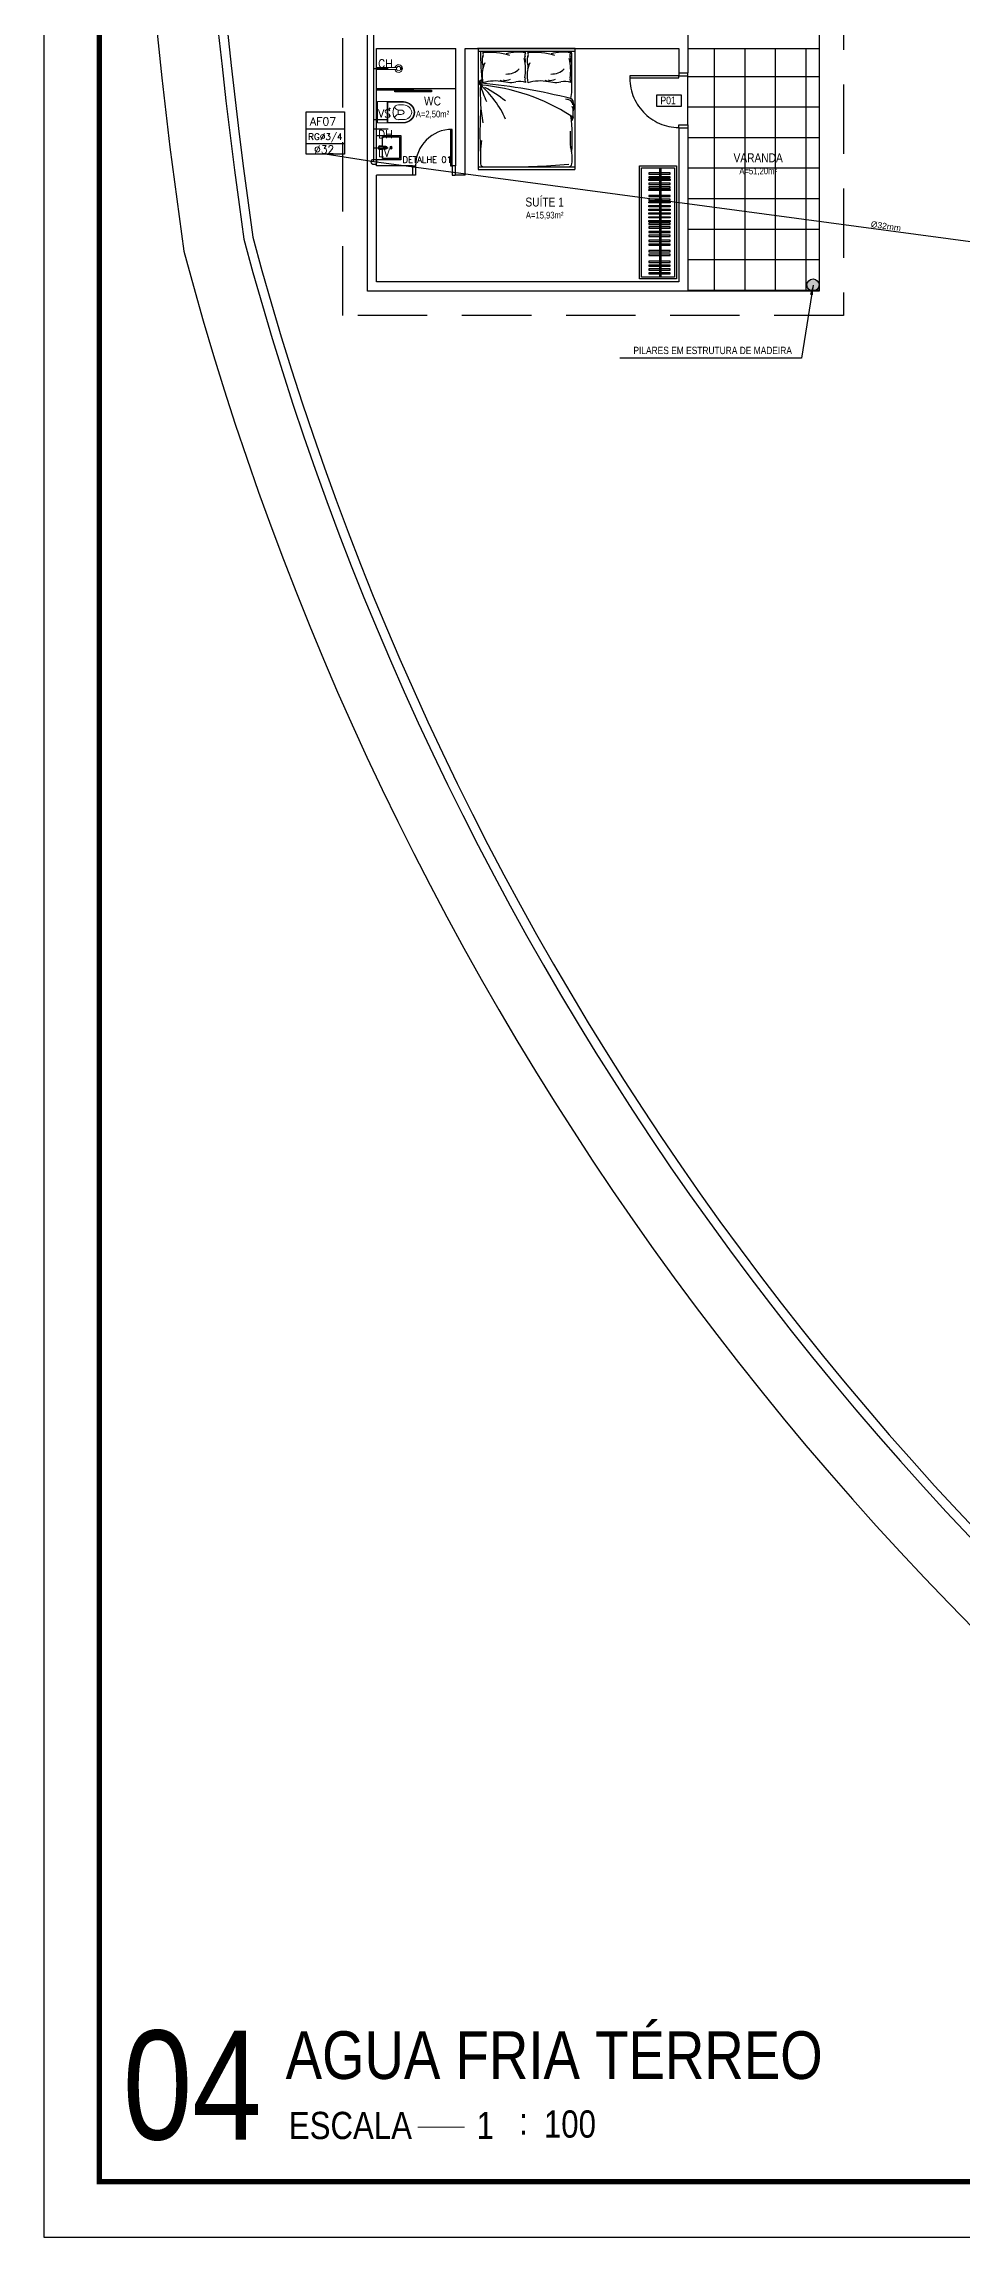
# Model space of a CAD drawing. Header units: millimetres. Extents: x 4156 to 4603, y 996 to 1078.
# Drawn here: x 4374.92 to 4391.45, y 996.22 to 1035.73 of the extents above; entities that cross this region are included whole.
import ezdxf
from ezdxf.enums import TextEntityAlignment as Align

# ---------------------------------------------------------------- set-up
doc = ezdxf.new("R2010")
doc.units = ezdxf.units.MM
doc.header["$LTSCALE"] = 20
doc.linetypes.add('HIDDEN', pattern=[0.375, 0.25, -0.125])
doc.linetypes.add('HIDDEN2', pattern=[0.1875, 0.125, -0.0625])
for name, color, linetype in [('-HIDRO', 8, 'Continuous'), ('AF', 5, 'Continuous'), ('ARREDI_attrezzature', 175, 'Continuous'), ('COTA', 7, 'Continuous'), ('Diametro', 2, 'Continuous'), ('E-txt-g', 3, 'Continuous'), ('E-TXT-Y', 2, 'Continuous'), ('MOB', 251, 'Continuous'), ('P2', 1, 'Continuous'), ('Prumadas_L', 1, 'Continuous'), ('Prumadas_Q', 3, 'Continuous'), ('Prumadas_T', 2, 'Continuous'), ('TEXTO', 3, 'Continuous'), ('Tgdados', 3, 'Continuous')]:
    doc.layers.add(name, color=color, linetype=linetype)
doc.layers.add('E-Lay-9', color=9, linetype='Continuous', lineweight=9)
doc.layers.add('E-Txt-W', color=7, linetype='Continuous', lineweight=20)
doc.styles.add('F2', font='ARIALN.TTF')
doc.styles.add('REG60', font='romans.shx', dxfattribs={"width": 0.8, "height": 0.15})
doc.styles.add('REG80', font='romans.shx', dxfattribs={"width": 0.8, "height": 0.2})
doc.styles.add('ROMANS', font='romans__.ttf', dxfattribs={"height": 0.1})
doc.styles.get("Standard").update_dxf_attribs({"font": 'arial.ttf'})
doc.dimstyles.get("Standard").update_dxf_attribs({"dimtxt": 0.18, "dimasz": 0.18, "dimexe": 0.18, "dimexo": 0.0625, "dimgap": 0.09, "dimtad": 0, "dimtih": 1, "dimtoh": 1, "dimdec": 4, "dimzin": 0, "dimdsep": 46, "dimtxsty": 'Standard', "dimcen": 0.09, "dimadec": 0, "dimazin": 0, "dimtfac": 1, "dimtdec": 4, "dimtofl": 0, "dimtmove": 0, "dimatfit": 3, "dimfxl": 1, "dimtolj": 1, "dimtzin": 0, "dimarcsym": 0})

# ---------------------------------------------------------------- blocks, each defined once
blk = doc.blocks.new('vaso-s')
at = {"layer": 'E-Lay-9', "color": 8}
for p, q in [((0, 0.17), (0, 0)), ((0.426, 0.175), (0.005, 0.175)), ((0.16, 0.17), (0.16, 0.17)), ((0.16, 0.17), (0.16, 0)), ((0.426, 0.165), (0.165, 0.165)), ((0.17, 0), (0.17, 0.16)), ((0.213, 0.06), (0.189, 0.06)), ((0.201, 0.048), (0.201, 0.072)), ((0.341, 0.035), (0.341, 0)), ((0.391, 0.035), (0.341, 0.035)), ((0.431, 0.12), (0.346, 0.12)), ((0, -0.17), (0, 0)), ((0.426, -0.175), (0.005, -0.175)), ((0.16, -0.17), (0.16, 0)), ((0.16, -0.17), (0.16, -0.17)), ((0.426, -0.165), (0.165, -0.165)), ((0.17, 0), (0.17, -0.16)), ((0.213, -0.06), (0.189, -0.06)), ((0.201, -0.048), (0.201, -0.072)), ((0.341, -0.035), (0.341, 0)), ((0.391, -0.035), (0.341, -0.035)), ((0.431, -0.12), (0.346, -0.12))]:
    blk.add_line(p, q, dxfattribs=at)
for centre in [(0.201, 0.06), (0.201, -0.06)]:
    blk.add_circle(centre, 0.005, dxfattribs=at)
for centre, radius, start, end in [((0.005, 0.17), 0.005, 90, 180), ((0.155, 0.17), 0.005, 0, 90), ((0.165, 0.17), 0.00495, 180, 270), ((0.165, 0.16), 0.00495, 0, 90), ((0.518, -0.015), 0.262, 163.0355, 176.7233), ((0.346, 0.038), 0.0825, 90, 163.0355), ((0.375, 0.136), 0.107, 206.9395, 250.9647), ((0.391, -0.015), 0.05, 17.4576, 90), ((0.426, -0.015), 0.19, 4.5281, 90), ((0.426, -0.015), 0.18, 4.7802, 90), ((0.431, -0.015), 0.135, 6.3794, 90), ((0.005, -0.17), 0.005, 180, 270), ((0.155, -0.17), 0.005, 270, 0), ((0.165, -0.17), 0.00495, 90, 180), ((0.165, -0.16), 0.00495, 270, 0), ((0.518, 0.015), 0.262, 183.2767, 196.9645), ((0.346, -0.038), 0.0825, 196.9645, 270), ((0.375, -0.136), 0.107, 109.0353, 153.0605), ((0.391, 0.015), 0.05, 270, 342.5424), ((0.426, 0.015), 0.19, 270, 355.4719), ((0.426, 0.015), 0.18, 270, 355.2198), ((0.431, 0.015), 0.135, 270, 353.6206)]:
    blk.add_arc(centre, radius, start, end, dxfattribs=at)
blk = doc.blocks.new('Chuveiro')
at = {"layer": 'E-Lay-9', "color": 8}
for p, q in [((-0.031, 0.016), (-0.36, 0.016)), ((0.051, 0.016), (0.031, 0.016)), ((0.051, 0.016), (0.051, -0.016)), ((-0.031, -0.016), (-0.36, -0.016)), ((0.051, -0.016), (0.031, -0.016))]:
    blk.add_line(p, q, dxfattribs=at)
blk.add_circle((0, 0), 0.0348, dxfattribs=at)
for centre, radius, start, end in [((0, 0), 0.0624, 194.4775, 165.5225), ((0.009, 0), 0.0444, 339.4266, 20.5734)]:
    blk.add_arc(centre, radius, start, end, dxfattribs=at)
blk = doc.blocks.new('CUBA QUADRADA-flat-4-flat-1')
at = {"layer": 'MOB'}
blk.add_lwpolyline([(0, -0.2), (0.4, -0.2), (0.4, 0.2), (0, 0.2)], close=True, dxfattribs=at)
for points in [[(0.155, -0.02), (0.055, -0.03, -1), (0.055, 0.03), (0.155, 0.02, -1)], [(0.155, -0.01), (0.055, -0.02, -1), (0.055, 0.02), (0.155, 0.01, -1)]]:
    blk.add_lwpolyline(points, format="xyb", close=True, dxfattribs=at)
blk.add_lwpolyline([(0.1, -0.025), (0.1, -0.175), (0.375, -0.175), (0.375, 0.175), (0.1, 0.175), (0.1, 0.025)], dxfattribs=at)
for radius in [0.02, 0.0125]:
    blk.add_circle((0.238, 0), radius, dxfattribs=at)
blk = doc.blocks.new('cama')
at = {"layer": 'ARREDI_attrezzature', "color": 8}
for p, q in [((0.866, 1.046), (-0.717, 1.046)), ((-0.717, 1.046), (-0.717, -0.936)), ((-0.717, 1.003), (0.866, 1.003)), ((0.816, 0.355), (0.816, 0.964)), ((0.866, 1.046), (0.866, -0.936)), ((0.841, -0.062), (0.841, 0.035)), ((0.838, -0.079), (0.816, -0.138)), ((-0.717, -0.893), (0.866, -0.893)), ((-0.717, -0.936), (0.866, -0.936))]:
    blk.add_line(p, q, dxfattribs=at)
for centre, radius, start, end in [((2.638, 0.909), 3.316, 178.3703, 187.5322), ((-0.15, 0.598), 0.504, 155.118, 192.9862), ((-0.487, 0.846), 0.167, 155.7877, 202.8808), ((-0.719, 0.748), 0.0848, 339.0161, 22.8808), ((-0.714, 0.948), 0.0814, 335.7877, 21.7124), ((-0.533, -0.18), 1.162, 73.2017, 95.199), ((-0.053, 0.101), 0.883, 82.5099, 103.5732), ((-0.698, 0.692), 0.758, 350.3711, 14.26), ((0.126, 0.931), 0.0789, 144.3788, 195.1988), ((-0.161, 0.853), 0.218, 347.312, 15.1988), ((0.25, 0.846), 0.167, 155.7877, 202.8808), ((0.587, 0.598), 0.504, 155.118, 192.9862), ((0.018, 0.748), 0.0848, 339.0161, 22.8808), ((0.023, 0.948), 0.0814, 335.7877, 21.7124), ((0.204, -0.18), 1.162, 73.2017, 95.199), ((0.684, 0.101), 0.883, 82.5099, 103.5732), ((0.04, 0.692), 0.758, 350.3711, 14.26), ((0.864, 0.931), 0.0789, 144.3788, 195.1988), ((0.577, 0.853), 0.218, 347.312, 15.1988), ((0.767, 0.964), 0.0494, 360, 53.1301), ((-0.662, 0.484), 0.0409, 81.6091, 243.9382), ((-0.65, 0.494), 0.0409, 202.6052, 274.4989), ((2.279, 0.318), 2.962, 177.4941, 189.5094), ((-1.784, -0.799), 1.665, 24.3833, 48.4532), ((-0.948, -2.764), 3.222, 57.0954, 85.2363), ((0.652, 0.784), 1.374, 194.1894, 206.3096), ((-0.659, 0.496), 0.0206, 81.2915, 258.1256), ((-1.523, -8.875), 9.391, 75.6716, 84.7419), ((-0.438, -0.252), 0.765, 79.7638, 105.4497), ((-1.581, -1.432), 2.082, 51.0376, 62.0856), ((-0.185, 0.936), 0.446, 246.6878, 281.1217), ((-0.264, 0.69), 0.167, 254.1407, 297.6985), ((-0.251, 0.918), 0.291, 267.8295, 315.0098), ((-0.042, 0.158), 0.345, 72.3598, 99.3926), ((0.175, 0.544), 0.127, 170.3711, 206.9649), ((0.299, -0.252), 0.765, 79.7638, 105.4497), ((0.553, 0.936), 0.446, 246.6878, 281.1217), ((0.473, 0.69), 0.167, 254.1407, 297.6985), ((0.486, 0.918), 0.291, 267.8295, 315.0098), ((0.695, 0.158), 0.345, 72.3598, 99.3926), ((0.913, 0.544), 0.127, 170.3711, 206.9649), ((5.77, -0.354), 6.458, 176.0268, 182.9761), ((0.701, -0.017), 0.232, 65.0339, 86.464), ((0.774, 0.16), 0.0692, 12.8827, 78.3869), ((0.735, 0.116), 0.1, 4.6849, 50.5984), ((0.189, 0.364), 0.628, 347.089, 359.2313), ((0.735, 0.028), 0.107, 356.6017, 37.7302), ((0.499, 0.097), 0.351, 346.9286, 12.8827), ((2.656, -0.41), 1.869, 176.8413, 184.7569), ((-2.114, -0.42), 2.938, 355.67, 7.068), ((0.777, -0.101), 0.0494, 339.7541, 59.4872), ((0.792, -0.062), 0.0494, 339.7541, 360), ((0.792, -0.062), 0.0494, 339.7541, 360), ((1.493, -0.726), 2.174, 172.9481, 183.1174), ((0.205, -0.754), 0.618, 351.6155, 17.787), ((-0.628, -0.844), 0.0494, 180, 270), ((-0.225, 10.54), 11.434, 269.1087, 274.9762), ((0.767, -0.844), 0.0494, 270, 360)]:
    blk.add_arc(centre, radius, start, end, dxfattribs=at)
at = {"layer": 'COTA', "color": 8, "linetype": 'Continuous'}
blk.add_line((0.874, 1.046), (-0.726, 1.046), dxfattribs=at)
blk = doc.blocks.new('TXT-AMB75')
at = {"layer": 'E-txt-g', "style": 'REG80', "width": 0.8, "flags": 8}
blk.add_attdef('TXT', text='', height=0.2, dxfattribs=at).set_placement((0.005, 0.296), align=Align.CENTER)
at = {"layer": 'E-Txt-W', "style": 'REG60', "width": 0.8, "flags": 8}
blk.add_attdef('TXT', text='', height=0.15, dxfattribs=at).set_placement((0.005, 0.027), align=Align.CENTER)
blk = doc.blocks.new('IND_DES')
at = {"layer": 'E-Txt-W', "color": 7}
blk.add_line((0.0269, -0.2428), (0.1984, -0.2428), dxfattribs=at)
at = {"layer": 'E-txt-g', "color": 7, "style": 'F2'}
for s, p in [('ESCALA', (-0.4463, -0.2864)), ('1', (0.2426, -0.2864)), (':', (0.3988, -0.2706))]:
    blk.add_text(s, height=0.1, dxfattribs=at).set_placement(p)
blk.add_attdef('ESCALA', (0.4897, -0.2812), '', height=0.1, dxfattribs=at)
at = {"layer": 'E-Txt-W', "color": 6, "style": 'F2'}
blk.add_attdef('00', text='', height=0.4, dxfattribs=at).set_placement((-0.7083, -0.2881), align=Align.CENTER)
at = {"layer": 'E-TXT-Y', "color": 7, "style": 'F2'}
for tag, p in [('PROJETO', (-0.4563, 0.1829)), ('DESENHO', (-0.4582, -0.0658))]:
    blk.add_attdef(tag, p, '', height=0.175, dxfattribs=at)

msp = doc.modelspace()

# ---------------------------------------------------------------- hatches: boundary and pattern name
at = {"layer": '-HIDRO'}
h = msp.add_hatch(color=256, dxfattribs=at)
edge = h.paths.add_edge_path()
edge.add_arc((4388.782, 1040.078), 0.11, 0, 360)
edge = h.paths.add_edge_path()
edge.add_arc((4388.782, 1031.388), 0.11, 0, 360)
h = msp.add_hatch(dxfattribs=at)
h.set_pattern_fill('ANSI37,_O', color=256, scale=4.4, angle=45)
h.set_pattern_definition([(90, (2047.3071, 653.99654), (-0.55, 3e-16), []), (180, (2047.3071, 653.99654), (-3e-16, -0.55), [])])
h.paths.add_polyline_path([(4386.527, 1035.651), (4386.527, 1035.211), (4386.527, 1035.156), (4386.527, 1034.276), (4386.527, 1034.221), (4386.527, 1031.278), (4388.892, 1031.278), (4388.892, 1035.651)])
h.paths.add_polyline_path([(4387.31, 1033.56), (4388.279, 1033.56), (4388.279, 1033.8), (4387.31, 1033.8)], flags=24)
h.paths.add_polyline_path([(4387.419, 1033.324), (4388.17, 1033.324), (4388.17, 1033.541), (4387.419, 1033.541)], flags=24)

# ---------------------------------------------------------------- linework, layer by layer
for p, q in [((4380.752, 1031.278), (4380.752, 1040.188)), ((4388.892, 1040.188), (4388.892, 1031.278)), ((4386.527, 1036.311), (4386.527, 1035.211)), ((4380.917, 1033.533), (4380.917, 1035.651)), ((4380.917, 1035.651), (4382.347, 1035.651)), ((4382.347, 1033.533), (4382.347, 1035.651)), ((4382.512, 1033.368), (4382.512, 1035.651)), ((4382.512, 1035.651), (4386.362, 1035.651)), ((4386.362, 1035.651), (4386.362, 1035.211)), ((4386.362, 1035.211), (4386.527, 1035.211)), ((4386.362, 1034.221), (4386.362, 1031.443)), ((4386.362, 1034.221), (4386.527, 1034.221)), ((4386.527, 1034.221), (4386.527, 1031.278)), ((4381.566, 1033.533), (4380.917, 1033.533)), ((4381.566, 1033.368), (4380.917, 1033.368)), ((4380.917, 1031.443), (4380.917, 1033.368)), ((4381.566, 1033.533), (4381.566, 1033.368)), ((4382.347, 1033.533), (4382.336, 1033.533)), ((4382.336, 1033.533), (4382.336, 1033.368)), ((4382.512, 1033.368), (4382.336, 1033.368)), ((4386.362, 1031.443), (4380.917, 1031.443)), ((4386.527, 1031.278), (4380.752, 1031.278)), ((4388.892, 1031.278), (4386.527, 1031.278))]:
    msp.add_line(p, q, dxfattribs=at)
at = {"layer": '-HIDRO', "linetype": 'Continuous'}
for p, q in [((4386.527, 1035.651), (4388.892, 1035.651)), ((4386.527, 1034.276), (4386.527, 1035.156)), ((4380.917, 1034.932), (4382.347, 1034.932))]:
    msp.add_line(p, q, dxfattribs=at)
at = {"layer": '-HIDRO', "ltscale": 0.5}
for p, q in [((4386.022, 1031.531), (4386.022, 1033.501)), ((4386.049, 1031.531), (4386.049, 1033.501))]:
    msp.add_line(p, q, dxfattribs=at)
at = {"layer": '-HIDRO'}
msp.add_lwpolyline([(4379.696, 1071.919, 0.099318), (4377.446, 1031.996, 0.188246), (4401.232, 999.488)], format="xyb", dxfattribs=at)
at = {"layer": '-HIDRO', "linetype": 'Continuous'}
for points in [[(4380.832, 1071.919, 0.099873), (4378.526, 1032.216, 0.183533), (4401.047, 1000.919)], [(4380.958, 1071.754, 0.099477), (4378.688, 1032.249, 0.184298), (4401.292, 1000.952)]]:
    msp.add_lwpolyline(points, format="xyb", dxfattribs=at)
at = {"layer": '-HIDRO', "linetype": 'HIDDEN', "ltscale": 0.25}
msp.add_lwpolyline([(4389.332, 1030.838), (4380.312, 1030.838), (4380.312, 1040.628), (4389.332, 1040.628)], close=True, dxfattribs=at)
at = {"layer": '-HIDRO'}
for points in [[(4386.362, 1035.156), (4385.482, 1035.156), (4385.482, 1035.123), (4386.362, 1035.123)], [(4380.917, 1034.932), (4381.577, 1034.932), (4381.577, 1034.899), (4380.917, 1034.899)], [(4381.247, 1034.899), (4381.907, 1034.899), (4381.907, 1034.866), (4381.247, 1034.866)], [(4385.967, 1034.817), (4386.408, 1034.817), (4386.408, 1034.603), (4385.967, 1034.603)], [(4382.281, 1033.533), (4382.281, 1034.193), (4382.248, 1034.193), (4382.248, 1033.533)], [(4385.657, 1031.498), (4385.657, 1033.534), (4386.321, 1033.534), (4386.321, 1031.498)], [(4385.69, 1031.531), (4385.69, 1033.501), (4386.288, 1033.501), (4386.288, 1031.531)]]:
    msp.add_lwpolyline(points, close=True, dxfattribs=at)
for points in [[(4386.362, 1035.211), (4386.362, 1035.156), (4386.527, 1035.156), (4386.527, 1035.211)], [(4386.362, 1034.221), (4386.362, 1034.276), (4386.527, 1034.276), (4386.527, 1034.221)], [(4381.566, 1033.533), (4381.621, 1033.533), (4381.621, 1033.368), (4381.566, 1033.368)], [(4382.336, 1033.533), (4382.281, 1033.533), (4382.281, 1033.368), (4382.336, 1033.368)]]:
    msp.add_lwpolyline(points, dxfattribs=at)
at = {"layer": '-HIDRO', "ltscale": 0.5}
for points in [[(4385.821, 1033.408), (4385.821, 1033.386), (4386.206, 1033.386), (4386.206, 1033.408)], [(4385.821, 1033.34), (4385.821, 1033.318), (4386.206, 1033.318), (4386.206, 1033.34)], [(4385.821, 1033.273), (4385.821, 1033.295), (4386.206, 1033.295), (4386.206, 1033.273)], [(4385.821, 1033.224), (4385.821, 1033.202), (4386.206, 1033.202), (4386.206, 1033.224)], [(4385.821, 1033.156), (4385.821, 1033.134), (4386.206, 1033.134), (4386.206, 1033.156)], [(4385.821, 1033.089), (4385.821, 1033.111), (4386.206, 1033.111), (4386.206, 1033.089)], [(4385.821, 1033.003), (4385.821, 1032.981), (4386.206, 1032.981), (4386.206, 1033.003)], [(4385.821, 1032.935), (4385.821, 1032.913), (4386.206, 1032.913), (4386.206, 1032.935)], [(4385.821, 1032.868), (4385.821, 1032.89), (4386.206, 1032.89), (4386.206, 1032.868)], [(4385.821, 1032.8), (4385.821, 1032.822), (4386.206, 1032.822), (4386.206, 1032.8)], [(4385.821, 1032.733), (4385.821, 1032.755), (4386.206, 1032.755), (4386.206, 1032.733)], [(4385.821, 1032.665), (4385.821, 1032.687), (4386.206, 1032.687), (4386.206, 1032.665)], [(4385.821, 1032.597), (4385.821, 1032.619), (4386.206, 1032.619), (4386.206, 1032.597)], [(4385.821, 1032.529), (4385.821, 1032.551), (4386.206, 1032.551), (4386.206, 1032.529)], [(4385.821, 1032.503), (4385.821, 1032.481), (4386.206, 1032.481), (4386.206, 1032.503)], [(4385.821, 1032.435), (4385.821, 1032.413), (4386.206, 1032.413), (4386.206, 1032.435)], [(4385.821, 1032.355), (4385.821, 1032.333), (4386.206, 1032.333), (4386.206, 1032.355)], [(4385.821, 1032.287), (4385.821, 1032.265), (4386.206, 1032.265), (4386.206, 1032.287)], [(4385.821, 1032.194), (4385.821, 1032.172), (4386.206, 1032.172), (4386.206, 1032.194)], [(4385.821, 1032.127), (4385.821, 1032.105), (4386.206, 1032.105), (4386.206, 1032.127)], [(4385.821, 1032.009), (4385.821, 1031.987), (4386.206, 1031.987), (4386.206, 1032.009)], [(4385.821, 1031.942), (4385.821, 1031.92), (4386.206, 1031.92), (4386.206, 1031.942)], [(4385.821, 1031.817), (4385.821, 1031.795), (4386.206, 1031.795), (4386.206, 1031.817)], [(4385.821, 1031.749), (4385.821, 1031.727), (4386.206, 1031.727), (4386.206, 1031.749)], [(4385.821, 1031.677), (4385.821, 1031.655), (4386.206, 1031.655), (4386.206, 1031.677)], [(4385.821, 1031.61), (4385.821, 1031.588), (4386.206, 1031.588), (4386.206, 1031.61)]]:
    msp.add_lwpolyline(points, close=True, dxfattribs=at)
at = {"layer": '-HIDRO'}
msp.add_circle((4388.782, 1031.388), 0.11, dxfattribs=at)
at = {"layer": '-HIDRO', "linetype": 'HIDDEN2'}
msp.add_arc((4386.373, 1035.116), 0.891, 177.4714, 269.2946, dxfattribs=at)
at = {"layer": '-HIDRO'}
msp.add_arc((4382.281, 1033.533), 0.66, 90, 180, dxfattribs=at)
at = {"layer": 'AF'}
for p, q in [((4380.869, 1035.29), (4380.869, 1037.841)), ((4380.869, 1033.606), (4380.869, 1035.29)), ((4380.869, 1035.29), (4381.127, 1035.29)), ((4380.869, 1034.368), (4381.127, 1034.368)), ((4380.869, 1034.202), (4381.127, 1034.202)), ((4380.869, 1033.863), (4381.127, 1033.863)), ((4396.507, 1031.514), (4380.869, 1033.606))]:
    msp.add_line(p, q, dxfattribs=at)
at = {"layer": 'P2'}
msp.add_lwpolyline([(4434.324, 996.216), (4434.324, 1077.816), (4374.924, 1077.816), (4374.924, 996.216)], close=True, dxfattribs=at)
at = {"layer": 'P2', "const_width": 0.1}
msp.add_lwpolyline([(4433.324, 997.216), (4433.324, 1076.816), (4375.924, 1076.816), (4375.924, 997.216)], close=True, dxfattribs=at)
at = {"layer": 'Prumadas_L'}
for p, q in [((4379.647, 1034.202, 3.614), (4380.341, 1034.202, 3.614)), ((4379.647, 1033.936, 3.614), (4380.341, 1033.936, 3.614)), ((4380.869, 1033.606), (4379.994, 1033.748, 3.614))]:
    msp.add_line(p, q, dxfattribs=at)
at = {"layer": 'Prumadas_Q'}
for p, q in [((4379.647, 1034.51, 3.614), (4380.341, 1034.51, 3.614)), ((4379.647, 1033.748, 3.614), (4379.647, 1034.51, 3.614)), ((4380.341, 1034.51, 3.614), (4380.341, 1033.748, 3.614)), ((4380.341, 1033.748, 3.614), (4379.647, 1033.748, 3.614))]:
    msp.add_line(p, q, dxfattribs=at)
at = {"layer": 'Tgdados'}
msp.add_circle((4380.871, 1033.607, 0.005), 0.0495, dxfattribs=at)

# ---------------------------------------------------------------- block references
at = {"layer": '-HIDRO', "xscale": 1.1, "yscale": 1.1, "zscale": 1.1}
for name, p in [('Chuveiro', (4381.314, 1035.288)), ('vaso-s', (4380.932, 1034.5))]:
    msp.add_blockref(name, p, dxfattribs=at)
at = {"layer": '-HIDRO', "linetype": 'HIDDEN2', "xscale": 1.1, "yscale": 1.1, "zscale": 1.1}
msp.add_blockref('cama', (4383.538, 1034.5), dxfattribs=at)
at = {"layer": '-HIDRO'}
ref = msp.add_blockref('TXT-AMB75', (4381.922, 1034.387), dxfattribs=dict(at, xscale=0.8019000000000002, yscale=0.8019000000000002, zscale=0.8019000000000002))
ref.add_attrib('TXT', 'WC', dxfattribs={"layer": 'E-txt-g', "color": 2, "height": 0.1604, "style": 'F2'}).set_placement((4381.926, 1034.624), align=Align.CENTER)
ref.add_attrib('TXT', 'A=2,50m²', dxfattribs={"layer": 'E-Txt-W', "height": 0.1203, "style": 'F2'}).set_placement((4381.926, 1034.408), align=Align.CENTER)
at = {"layer": '-HIDRO', "xscale": -1.1, "yscale": 1.1, "zscale": 1.1, "rotation": 180}
msp.add_blockref('CUBA QUADRADA-flat-4-flat-1', (4380.917, 1033.863), dxfattribs=at)
at = {"layer": '-HIDRO'}
ref = msp.add_blockref('TXT-AMB75', (4387.79, 1033.362), dxfattribs=dict(at, xscale=0.8019000000000002, yscale=0.8019000000000002, zscale=0.8019000000000002))
ref.add_attrib('TXT', 'VARANDA', dxfattribs={"layer": 'E-txt-g', "color": 2, "height": 0.1604, "style": 'F2'}).set_placement((4387.794, 1033.6), align=Align.CENTER)
ref.add_attrib('TXT', 'A=51,20m²', dxfattribs={"layer": 'E-Txt-W', "height": 0.1203, "style": 'F2'}).set_placement((4387.794, 1033.384), align=Align.CENTER)
ref = msp.add_blockref('TXT-AMB75', (4383.943, 1032.566), dxfattribs=dict(at, xscale=0.8019000000000002, yscale=0.8019000000000002, zscale=0.8019000000000002))
ref.add_attrib('TXT', 'SUÍTE 1', dxfattribs={"layer": 'E-txt-g', "color": 2, "height": 0.1604, "style": 'F2'}).set_placement((4383.947, 1032.803), align=Align.CENTER)
ref.add_attrib('TXT', 'A=15,93m²', dxfattribs={"layer": 'E-Txt-W', "height": 0.1203, "style": 'F2'}).set_placement((4383.947, 1032.587), align=Align.CENTER)
ref = msp.add_blockref('IND_DES', (4381.529, 999.389), dxfattribs=dict(at, xscale=4.908720395723781, yscale=4.908720395723781, zscale=4.908720395723781))
ref.add_attrib('00', '04', dxfattribs={"layer": 'E-Txt-W', "height": 1.9635, "style": 'F2'}).set_placement((4377.597, 997.975), align=Align.CENTER)
ref.add_attrib('DESENHO', 'AGUA FRIA TÉRREO', (4379.28, 999.066), dxfattribs={"layer": 'E-TXT-Y', "color": 2, "height": 0.85903, "style": 'F2'})
ref.add_attrib('ESCALA', '100', (4383.933, 998.009), dxfattribs={"layer": 'E-txt-g', "color": 7, "height": 0.4909, "style": 'F2'})

# ---------------------------------------------------------------- texts
at = {"layer": '-HIDRO', "linetype": 'Continuous', "style": 'F2'}
msp.add_text('P01', height=0.1371, dxfattribs=at).set_placement((4386.031, 1034.783), align=Align.TOP_LEFT)
at = {"layer": '-HIDRO', "style": 'F2'}
msp.add_text('PILARES EM ESTRUTURA DE MADEIRA', height=0.132, dxfattribs=at).set_placement((4385.546, 1030.144, 10.181))
at = {"layer": 'Diametro', "style": 'ROMANS'}
msp.add_text('DETALHE 01', height=0.11, rotation=360, dxfattribs=at).set_placement((4381.83, 1033.591), align=Align.CENTER)
at = {"layer": 'Prumadas_T', "style": 'ROMANS'}
for s, p in [('CH', (4380.944, 1035.307)), ('VS', (4380.944, 1034.404)), ('DH', (4380.944, 1034.033)), ('LV', (4380.944, 1033.697))]:
    msp.add_text(s, height=0.1441, rotation=0, dxfattribs=at).set_placement(p)
for s, height, p in [('AF07', 0.1455, (4379.954, 1034.263, 3.614)), ('RG%%C3/4', 0.1164, (4379.995, 1034.003, 3.614)), ('%%C32', 0.1409, (4379.973, 1033.76, 3.614))]:
    msp.add_text(s, height=height, rotation=0, dxfattribs=at).set_placement(p, align=Align.CENTER)
at = {"layer": 'TEXTO'}
msp.add_text('Ø32mm', height=0.11, rotation=352.092, dxfattribs=at).set_placement((4390.096, 1032.45), align=Align.MIDDLE_CENTER)

# ---------------------------------------------------------------- leaders
at = {"layer": '-HIDRO'}
msp.add_leader([(4388.782, 1031.388, -0.22), (4388.573, 1030.073, -0.22), (4385.302, 1030.073, -0.22)], dimstyle='Standard', dxfattribs=at)

doc.saveas('drawing.dxf')
